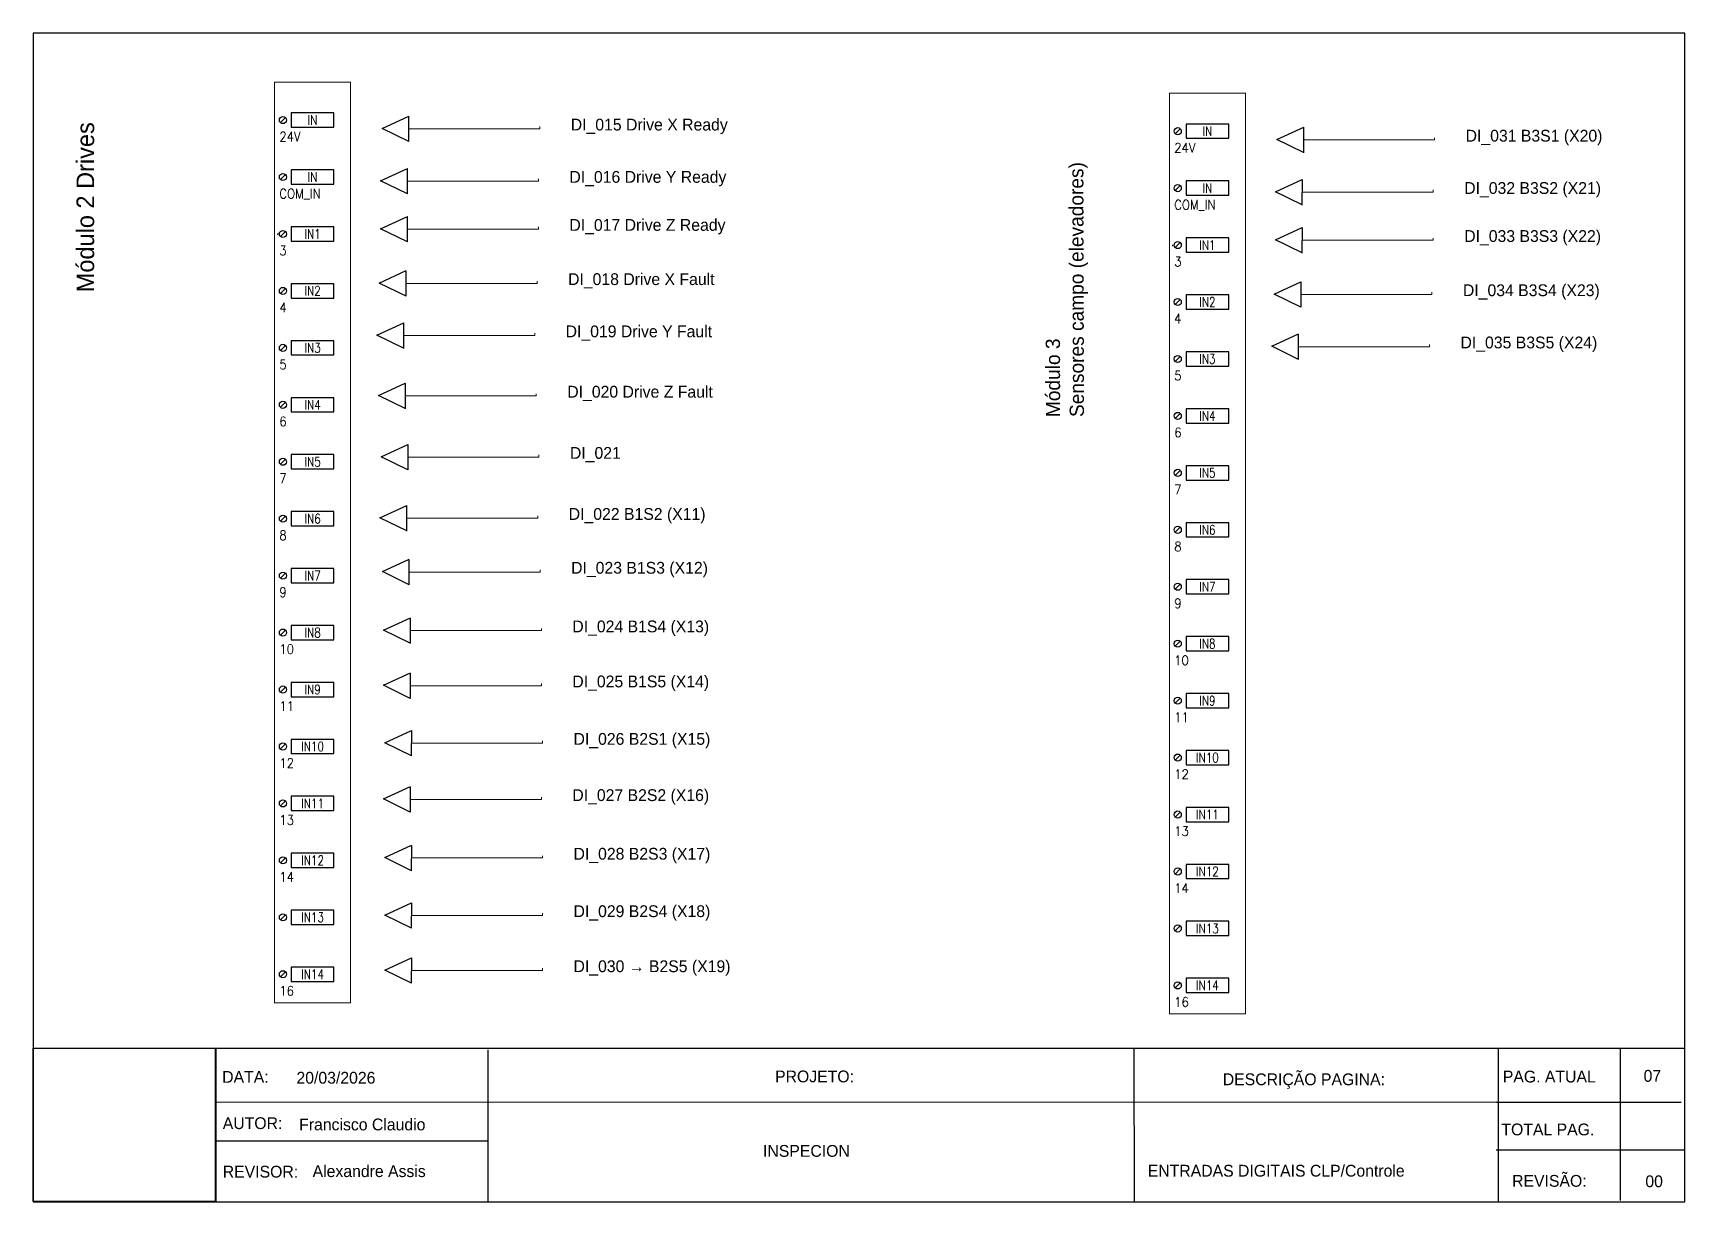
# Model space of a CAD drawing. Extents: x -891 to 6596, y -1 to 298.
# Drawn here: x 1783.8 to 2203.8, y 0.4 to 297.4 of the extents above; entities that cross this region are included whole.
import ezdxf
from ezdxf.enums import TextEntityAlignment as Align

# ---------------------------------------------------------------- set-up
doc = ezdxf.new("R2010")
doc.units = 0
doc.header["$MEASUREMENT"] = 0
doc.linetypes.add('DASHED', pattern=[0.75, 0.5, -0.25])
for name, color, linetype in [('RED_2.5mm^2', 1, 'Continuous'), ('SYMS', 7, 'Continuous'), ('TAGS', 51, 'Continuous'), ('TERMS', 4, 'Continuous')]:
    doc.layers.add(name, color=color, linetype=linetype)
doc.styles.add('WD', font='romans.shx')
picture_1 = doc.add_image_def('image1.png', size_in_pixel=(222, 187))

# ---------------------------------------------------------------- blocks, each defined once
blk = doc.blocks.new('PLCIO_BF5C')
at = {"layer": 'SYMS', "color": 242, "lineweight": 18, "true_color": 0xcd2027}
for p, q in [((0.5, 0.5), (-0.5, 0.5)), ((-0.5, 0.5), (-0.5, -11.625)), ((0.5, -11.625), (0.5, 0.5)), ((-0.5, -11.625), (0.5, -11.625))]:
    blk.add_line(p, q, dxfattribs=at)
at = {"layer": 'SYMS'}
for p, q in [((-0.357, 0.033), (-0.424, -0.033)), ((0.281, 0.094), (-0.281, 0.094)), ((-0.281, 0.094), (-0.281, -0.094)), ((0.281, -0.094), (0.281, 0.094)), ((-0.281, -0.094), (0.281, -0.094)), ((-0.357, -0.717), (-0.424, -0.783)), ((0.281, -0.656), (-0.281, -0.656)), ((-0.281, -0.656), (-0.281, -0.844)), ((-0.281, -0.844), (0.281, -0.844)), ((0.281, -0.844), (0.281, -0.656)), ((-0.357, -1.467), (-0.424, -1.533)), ((0.281, -1.406), (-0.281, -1.406)), ((-0.281, -1.406), (-0.281, -1.594)), ((0.281, -1.594), (0.281, -1.406)), ((-0.281, -1.594), (0.281, -1.594)), ((0.281, -2.156), (-0.281, -2.156)), ((-0.281, -2.156), (-0.281, -2.344)), ((0.281, -2.344), (0.281, -2.156)), ((-0.357, -2.217), (-0.424, -2.283)), ((-0.281, -2.344), (0.281, -2.344)), ((-0.357, -2.967), (-0.424, -3.033)), ((0.281, -2.906), (-0.281, -2.906)), ((-0.281, -2.906), (-0.281, -3.094)), ((0.281, -3.094), (0.281, -2.906)), ((-0.281, -3.094), (0.281, -3.094)), ((0.281, -3.656), (-0.281, -3.656)), ((-0.281, -3.656), (-0.281, -3.844)), ((0.281, -3.844), (0.281, -3.656)), ((-0.357, -3.717), (-0.424, -3.783)), ((-0.281, -3.844), (0.281, -3.844)), ((-0.357, -4.467), (-0.424, -4.533)), ((0.281, -4.406), (-0.281, -4.406)), ((-0.281, -4.406), (-0.281, -4.594)), ((0.281, -4.594), (0.281, -4.406)), ((-0.281, -4.594), (0.281, -4.594)), ((-0.357, -5.217), (-0.424, -5.283)), ((0.281, -5.156), (-0.281, -5.156)), ((-0.281, -5.156), (-0.281, -5.344)), ((0.281, -5.344), (0.281, -5.156)), ((-0.281, -5.344), (0.281, -5.344)), ((-0.357, -5.967), (-0.424, -6.033)), ((0.281, -5.906), (-0.281, -5.906)), ((-0.281, -5.906), (-0.281, -6.094)), ((-0.281, -6.094), (0.281, -6.094)), ((0.281, -6.094), (0.281, -5.906)), ((-0.357, -6.717), (-0.424, -6.783)), ((0.281, -6.656), (-0.281, -6.656)), ((-0.281, -6.656), (-0.281, -6.844)), ((0.281, -6.844), (0.281, -6.656)), ((-0.281, -6.844), (0.281, -6.844)), ((-0.357, -7.467), (-0.424, -7.533)), ((0.281, -7.406), (-0.281, -7.406)), ((-0.281, -7.406), (-0.281, -7.594)), ((-0.281, -7.594), (0.281, -7.594)), ((0.281, -7.594), (0.281, -7.406)), ((-0.357, -8.217), (-0.424, -8.283)), ((0.281, -8.156), (-0.281, -8.156)), ((-0.281, -8.156), (-0.281, -8.344)), ((0.281, -8.344), (0.281, -8.156)), ((-0.281, -8.344), (0.281, -8.344)), ((0.281, -8.906), (-0.281, -8.906)), ((-0.281, -8.906), (-0.281, -9.094)), ((0.281, -9.094), (0.281, -8.906)), ((-0.357, -8.967), (-0.424, -9.033)), ((-0.281, -9.094), (0.281, -9.094)), ((-0.357, -9.717), (-0.424, -9.783)), ((0.281, -9.656), (-0.281, -9.656)), ((-0.281, -9.656), (-0.281, -9.844)), ((0.281, -9.844), (0.281, -9.656)), ((-0.281, -9.844), (0.281, -9.844)), ((0.281, -10.406), (-0.281, -10.406)), ((-0.281, -10.406), (-0.281, -10.594)), ((0.281, -10.594), (0.281, -10.406)), ((-0.357, -10.467), (-0.424, -10.533)), ((-0.281, -10.594), (0.281, -10.594)), ((-0.357, -11.217), (-0.424, -11.283)), ((0.281, -11.156), (-0.281, -11.156)), ((-0.281, -11.156), (-0.281, -11.344)), ((0.281, -11.344), (0.281, -11.156)), ((-0.281, -11.344), (0.281, -11.344))]:
    blk.add_line(p, q, dxfattribs=at)
for centre in [(-0.391, 0), (-0.391, -0.75), (-0.391, -1.5), (-0.391, -2.25), (-0.391, -3), (-0.391, -3.75), (-0.391, -4.5), (-0.391, -5.25), (-0.391, -6), (-0.391, -6.75), (-0.391, -7.5), (-0.391, -8.25), (-0.391, -9), (-0.391, -9.75), (-0.391, -10.5), (-0.391, -11.25)]:
    blk.add_circle(centre, 0.0469, dxfattribs=at)
at = {"layer": 'SYMS', "style": 'WD', "flags": 1}
for tag, p in [('X4TERM01', (-0.438, 0)), ('X4TERM02', (-0.438, -0.75)), ('X4TERM03', (-0.438, -1.5)), ('X4TERM04', (-0.438, -2.25)), ('X4TERM05', (-0.438, -3)), ('X4TERM06', (-0.438, -3.75)), ('X4TERM07', (-0.438, -4.5)), ('X4TERM08', (-0.438, -5.25)), ('X4TERM09', (-0.438, -6)), ('X4TERM10', (-0.438, -6.75)), ('X4TERM11', (-0.438, -7.5)), ('X4TERM12', (-0.438, -8.25)), ('X4TERM13', (-0.438, -9)), ('X4TERM14', (-0.438, -9.75)), ('X4TERM15', (-0.438, -10.5)), ('X4TERM16', (-0.438, -11.25))]:
    blk.add_attdef(tag, p, '', height=0.01, dxfattribs=at)
at = {"layer": 'SYMS', "style": 'WD', "width": 0.8}
for tag, p in [('TAGA01', (0, 0)), ('TAGA02', (0, -0.75)), ('TAGA03', (0, -1.5)), ('TAGA04', (0, -2.25)), ('TAGA05', (0, -3)), ('TAGA06', (0, -3.75)), ('TAGA07', (0, -4.5)), ('TAGA08', (0, -5.25)), ('TAGA09', (0, -6)), ('TAGA10', (0, -6.75)), ('TAGA11', (0, -7.5)), ('TAGA12', (0, -8.25)), ('TAGA13', (0, -9)), ('TAGA14', (0, -9.75)), ('TAGA15', (0, -10.5)), ('TAGA16', (0, -11.25))]:
    blk.add_attdef(tag, text='', height=0.125, dxfattribs=at).set_placement(p, align=Align.MIDDLE_CENTER)
at = {"layer": 'SYMS', "style": 'WD', "width": 0.9}
for tag, p in [('DESCA01', (1.25, 0.031)), ('DESCB01', (1.25, -0.125)), ('DESCC01', (1.25, -0.281)), ('DESCD01', (1.25, -0.438)), ('DESCE01', (1.25, -0.594)), ('DESCA02', (1.25, -0.719)), ('DESCB02', (1.25, -0.875)), ('DESCC02', (1.25, -1.031)), ('DESCD02', (1.25, -1.188)), ('DESCE02', (1.25, -1.344)), ('DESCA03', (1.25, -1.469)), ('DESCB03', (1.25, -1.625)), ('DESCC03', (1.25, -1.781)), ('DESCD03', (1.25, -1.938)), ('DESCE03', (1.25, -2.094)), ('DESCA04', (1.25, -2.219)), ('DESCB04', (1.25, -2.375)), ('DESCC04', (1.25, -2.531)), ('DESCD04', (1.25, -2.688)), ('DESCE04', (1.25, -2.844)), ('DESCA05', (1.25, -2.969)), ('DESCB05', (1.25, -3.125)), ('DESCC05', (1.25, -3.281)), ('DESCD05', (1.25, -3.438)), ('DESCE05', (1.25, -3.594)), ('DESCA06', (1.25, -3.719)), ('DESCB06', (1.25, -3.875)), ('DESCC06', (1.25, -4.031)), ('DESCD06', (1.25, -4.188)), ('DESCE06', (1.25, -4.344)), ('DESCA07', (1.25, -4.469)), ('DESCB07', (1.25, -4.625)), ('DESCC07', (1.25, -4.781)), ('DESCD07', (1.25, -4.938)), ('DESCE07', (1.25, -5.094)), ('DESCA08', (1.25, -5.219)), ('DESCB08', (1.25, -5.375)), ('DESCC08', (1.25, -5.531)), ('DESCD08', (1.25, -5.688)), ('DESCE08', (1.25, -5.844)), ('DESCA09', (1.25, -5.969)), ('DESCB09', (1.25, -6.125)), ('DESCC09', (1.25, -6.281)), ('DESCD09', (1.25, -6.438)), ('DESCE09', (1.25, -6.594)), ('DESCA10', (1.25, -6.719)), ('DESCB10', (1.25, -6.875)), ('DESCC10', (1.25, -7.031)), ('DESCD10', (1.25, -7.188)), ('DESCE10', (1.25, -7.344)), ('DESCA11', (1.25, -7.469)), ('DESCB11', (1.25, -7.625)), ('DESCC11', (1.25, -7.781)), ('DESCD11', (1.25, -7.938)), ('DESCE11', (1.25, -8.094)), ('DESCA12', (1.25, -8.219)), ('DESCB12', (1.25, -8.375)), ('DESCC12', (1.25, -8.531)), ('DESCD12', (1.25, -8.688)), ('DESCE12', (1.25, -8.844)), ('DESCA13', (1.25, -8.969)), ('DESCB13', (1.25, -9.125)), ('DESCC13', (1.25, -9.281)), ('DESCD13', (1.25, -9.438)), ('DESCE13', (1.25, -9.594)), ('DESCA14', (1.25, -9.719)), ('DESCB14', (1.25, -9.875)), ('DESCC14', (1.25, -10.031)), ('DESCD14', (1.25, -10.188)), ('DESCE14', (1.25, -10.344)), ('DESCA15', (1.25, -10.469)), ('DESCB15', (1.25, -10.625)), ('DESCC15', (1.25, -10.781)), ('DESCD15', (1.25, -10.938)), ('DESCE15', (1.25, -11.094)), ('DESCA16', (1.25, -11.219)), ('DESCB16', (1.25, -11.375)), ('DESCC16', (1.25, -11.531)), ('DESCD16', (1.25, -11.688)), ('DESCE16', (1.25, -11.844))]:
    blk.add_attdef(tag, p, '', height=0.125, dxfattribs=at)
for tag, p in [('TERMDESC01', (-0.625, -0.062)), ('TERMDESC02', (-0.625, -0.812)), ('TERMDESC03', (-0.625, -1.562)), ('TERMDESC04', (-0.625, -2.312)), ('TERMDESC05', (-0.625, -3.062)), ('TERMDESC06', (-0.625, -3.812)), ('TERMDESC07', (-0.625, -4.562)), ('TERMDESC08', (-0.625, -5.312)), ('TERMDESC09', (-0.625, -6.062)), ('TERMDESC10', (-0.625, -6.812)), ('TERMDESC11', (-0.625, -7.562)), ('TERMDESC12', (-0.625, -8.312)), ('TERMDESC13', (-0.625, -9.062)), ('TERMDESC14', (-0.625, -9.812)), ('TERMDESC15', (-0.625, -10.562)), ('TERMDESC16', (-0.625, -11.312))]:
    blk.add_attdef(tag, text='', height=0.125, dxfattribs=at).set_placement(p, align=Align.TOP_RIGHT)
for tag, p in [('TERM01', (-0.438, -0.156)), ('TERM02', (-0.438, -0.906)), ('TERM03', (-0.438, -1.656)), ('TERM04', (-0.438, -2.406)), ('TERM05', (-0.438, -3.156)), ('TERM06', (-0.438, -3.906)), ('TERM07', (-0.438, -4.656)), ('TERM08', (-0.438, -5.406)), ('TERM09', (-0.438, -6.156)), ('TERM10', (-0.438, -6.906)), ('TERM11', (-0.438, -7.656)), ('TERM12', (-0.438, -8.406)), ('TERM13', (-0.438, -9.156)), ('TERM14', (-0.438, -9.906)), ('TERM15', (-0.438, -10.656)), ('TERM16', (-0.438, -11.406))]:
    blk.add_attdef(tag, text='', height=0.125, dxfattribs=at).set_placement(p, align=Align.TOP_LEFT)

msp = doc.modelspace()

# ---------------------------------------------------------------- linework, layer by layer
for p, q in [((2203.824, 297.423), (1783.824, 297.423)), ((1783.824, 297.423), (1783.824, 0.423)), ((2203.824, 0.423), (2203.824, 297.423)), ((1830.374, 0.543), (1830.373, 39.184)), ((1899.555, 0.355), (1899.546, 39.025)), ((2063.824, 0.423), (2063.811, 39.257)), ((2187.476, 0.756), (2187.452, 39.482)), ((1783.824, 0.423), (2203.824, 0.423))]:
    msp.add_line(p, q)
at = {"color": 146, "true_color": 0x105689}
for p, q in [((1872.533, 273.177), (1879.349, 276.321)), ((1879.333, 269.861), (1872.533, 273.177)), ((1879.357, 269.823), (1879.374, 276.297)), ((2100.059, 270.352), (2106.875, 273.496)), ((2106.884, 266.998), (2106.9, 273.472)), ((2106.859, 267.036), (2100.059, 270.352)), ((1872.181, 259.885), (1878.997, 263.03)), ((1879.005, 256.531), (1879.021, 263.005)), ((1878.981, 256.57), (1872.181, 259.885)), ((2099.707, 257.06), (2106.523, 260.204)), ((2106.507, 253.744), (2099.707, 257.06)), ((2106.531, 253.706), (2106.547, 260.18)), ((1872.181, 247.678), (1878.997, 250.822)), ((1879.005, 244.324), (1879.021, 250.798)), ((2099.707, 244.853), (2106.523, 247.997)), ((2106.531, 241.499), (2106.547, 247.973)), ((1878.981, 244.362), (1872.181, 247.678)), ((2106.507, 241.537), (2099.707, 244.853)), ((1871.849, 233.9), (1878.665, 237.044)), ((1878.674, 230.545), (1878.69, 237.02)), ((1878.649, 230.584), (1871.849, 233.9)), ((2099.375, 231.074), (2106.192, 234.219)), ((2106.175, 227.759), (2099.375, 231.074)), ((2106.2, 227.72), (2106.216, 234.195)), ((1871.227, 220.63), (1878.043, 223.774)), ((1878.051, 217.276), (1878.067, 223.75)), ((1878.027, 217.314), (1871.227, 220.63)), ((2098.753, 217.805), (2105.569, 220.949)), ((2105.577, 214.45), (2105.594, 220.925)), ((2105.553, 214.489), (2098.753, 217.805)), ((1871.642, 205.287), (1878.458, 208.431)), ((1878.466, 201.933), (1878.482, 208.407)), ((1878.442, 201.971), (1871.642, 205.287)), ((1872.319, 189.736), (1879.135, 192.88)), ((1879.119, 186.42), (1872.319, 189.736)), ((1879.143, 186.382), (1879.16, 192.856)), ((1872.015, 174.226), (1878.831, 177.371)), ((1878.839, 170.872), (1878.855, 177.347)), ((1878.815, 170.911), (1872.015, 174.226)), ((1872.623, 160.542), (1879.44, 163.686)), ((1879.423, 157.226), (1872.623, 160.542)), ((1879.448, 157.188), (1879.464, 163.662)), ((1872.928, 145.641), (1879.744, 148.785)), ((1879.752, 142.287), (1879.768, 148.761)), ((1879.728, 142.325), (1872.928, 145.641)), ((1872.928, 131.652), (1879.744, 134.796)), ((1879.752, 128.298), (1879.768, 134.772)), ((1879.728, 128.336), (1872.928, 131.652)), ((1873.232, 117.055), (1880.048, 120.199)), ((1880.056, 113.701), (1880.073, 120.175)), ((1880.032, 113.739), (1873.232, 117.055)), ((1872.928, 102.762), (1879.744, 105.907)), ((1879.752, 99.408), (1879.768, 105.882)), ((1879.728, 99.447), (1872.928, 102.762)), ((1873.232, 87.861), (1880.048, 91.006)), ((1880.056, 84.507), (1880.073, 90.981)), ((1880.032, 84.545), (1873.232, 87.861)), ((1873.232, 73.264), (1880.048, 76.409)), ((1880.056, 69.91), (1880.073, 76.384)), ((1880.032, 69.949), (1873.232, 73.264)), ((1873.232, 59.276), (1880.048, 62.42)), ((1880.032, 55.96), (1873.232, 59.276)), ((1880.056, 55.921), (1880.073, 62.396))]:
    msp.add_line(p, q, dxfattribs=at)
at = {"linetype": 'Continuous'}
for p, q in [((1783.984, 39.438), (2203.822, 39.44)), ((2156.287, 39.443), (2156.292, 0.368)), ((2155.992, 25.683), (1830.176, 25.646)), ((2155.934, 25.708), (2202.852, 25.708)), ((1830.271, 15.909), (1899.551, 15.923)), ((2155.844, 13.625), (2203.664, 13.625))]:
    msp.add_line(p, q, dxfattribs=at)
at = {"layer": 'RED_2.5mm^2', "color": 146, "lineweight": 18, "true_color": 0x105689}
for p, q in [((1879.36, 273.099), (1879.36, 272.918)), ((1879.421, 273.086), (1912.657, 273.086)), ((1912.657, 273.086), (1912.657, 273.659)), ((2106.887, 270.274), (2106.886, 270.092)), ((2106.947, 270.261), (2140.183, 270.261)), ((2140.183, 270.261), (2140.183, 270.834)), ((1879.008, 259.807), (1879.008, 259.626)), ((1879.069, 259.795), (1912.305, 259.795)), ((1912.305, 259.795), (1912.305, 260.367)), ((2106.534, 256.982), (2106.534, 256.801)), ((2106.595, 256.969), (2139.831, 256.969)), ((2139.831, 256.969), (2139.831, 257.542)), ((1912.305, 247.587), (1912.305, 248.16)), ((1845.982, 246.113), (1845.982, 246.363)), ((1845.982, 246.363), (1846.432, 246.363)), ((1879.008, 247.6), (1879.008, 247.419)), ((1879.069, 247.587), (1912.305, 247.587)), ((2106.534, 244.775), (2106.534, 244.594)), ((2106.595, 244.762), (2139.831, 244.762)), ((2139.831, 244.762), (2139.831, 245.335)), ((2073.508, 243.287), (2073.508, 243.538)), ((2073.508, 243.538), (2073.958, 243.538)), ((1878.677, 233.821), (1878.676, 233.64)), ((1878.737, 233.809), (1911.973, 233.809)), ((1911.973, 233.809), (1911.973, 234.382)), ((2139.499, 230.984), (2139.499, 231.556)), ((2106.203, 230.996), (2106.202, 230.815)), ((2106.264, 230.984), (2139.499, 230.984)), ((1878.054, 220.552), (1878.054, 220.37)), ((1878.115, 220.539), (1911.351, 220.539)), ((1911.351, 220.539), (1911.351, 221.112)), ((2105.58, 217.726), (2105.58, 217.545)), ((2105.641, 217.714), (2138.877, 217.714)), ((2138.877, 217.714), (2138.877, 218.287)), ((1878.469, 205.208), (1878.469, 205.027)), ((1878.53, 205.196), (1911.766, 205.196)), ((1911.766, 205.196), (1911.766, 205.769)), ((1879.146, 189.657), (1879.146, 189.476)), ((1879.207, 189.645), (1912.443, 189.645)), ((1912.443, 189.645), (1912.443, 190.218)), ((1878.842, 174.148), (1878.842, 173.967)), ((1878.903, 174.136), (1912.139, 174.136)), ((1912.139, 174.136), (1912.139, 174.708)), ((1879.451, 160.464), (1879.45, 160.282)), ((1879.512, 160.451), (1912.747, 160.451)), ((1912.747, 160.451), (1912.747, 161.024)), ((1879.755, 145.563), (1879.754, 145.381)), ((1879.816, 145.55), (1913.051, 145.55)), ((1913.051, 145.55), (1913.051, 146.123)), ((1879.755, 131.574), (1879.754, 131.393)), ((1879.816, 131.561), (1913.051, 131.561)), ((1913.051, 131.561), (1913.051, 132.134)), ((1880.059, 116.977), (1880.059, 116.796)), ((1880.12, 116.964), (1913.356, 116.964)), ((1913.356, 116.964), (1913.356, 117.537)), ((1879.755, 102.684), (1879.754, 102.503)), ((1879.816, 102.672), (1913.051, 102.672)), ((1913.051, 102.672), (1913.051, 103.244)), ((1913.356, 87.771), (1913.356, 88.343)), ((1880.059, 87.783), (1880.059, 87.602)), ((1880.12, 87.771), (1913.356, 87.771)), ((1880.059, 73.186), (1880.059, 73.005)), ((1880.12, 73.174), (1913.356, 73.174)), ((1913.356, 73.174), (1913.356, 73.746)), ((1880.059, 59.197), (1880.059, 59.016)), ((1880.12, 59.185), (1913.356, 59.185)), ((1913.356, 59.185), (1913.356, 59.758))]:
    msp.add_line(p, q, dxfattribs=at)

# ---------------------------------------------------------------- block references
at = {"layer": 'SYMS', "color": 242, "lineweight": 18, "true_color": 0xcd2027}
ref = msp.add_blockref('PLCIO_BF5C', (1854.875, 275.308), dxfattribs=dict(at, xscale=19.29710263002374, yscale=19.29710263002374, zscale=19.29710263002374))
ref.add_attrib('TERM01', '24V', dxfattribs={"layer": 'TERMS', "height": 2.4121, "style": 'WD', "width": 0.9}).set_placement((1846.432, 272.293), align=Align.TOP_LEFT)
ref.add_attrib('TAGA01', 'IN', dxfattribs={"layer": 'TAGS', "height": 2.4121, "style": 'WD', "width": 0.8}).set_placement((1854.875, 275.308), align=Align.MIDDLE_CENTER)
ref.add_attrib('TERM02', 'COM_IN', dxfattribs={"layer": 'TERMS', "height": 2.4121, "style": 'WD', "width": 0.9}).set_placement((1846.432, 257.82), align=Align.TOP_LEFT)
ref.add_attrib('TAGA02', 'IN', dxfattribs={"layer": 'TAGS', "height": 2.4121, "style": 'WD', "width": 0.8}).set_placement((1854.875, 260.836), align=Align.MIDDLE_CENTER)
ref.add_attrib('TERM03', '3', dxfattribs={"layer": 'TERMS', "height": 2.412, "style": 'WD', "width": 0.9}).set_placement((1846.432, 243.348), align=Align.TOP_LEFT)
ref.add_attrib('TAGA03', 'IN1', dxfattribs={"layer": 'TAGS', "height": 2.4121, "style": 'WD', "width": 0.8}).set_placement((1854.875, 246.363), align=Align.MIDDLE_CENTER)
ref.add_attrib('TERM04', '4', dxfattribs={"layer": 'TERMS', "height": 2.412, "style": 'WD', "width": 0.9}).set_placement((1846.432, 228.875), align=Align.TOP_LEFT)
ref.add_attrib('TAGA04', 'IN2', dxfattribs={"layer": 'TAGS', "height": 2.4121, "style": 'WD', "width": 0.8}).set_placement((1854.875, 231.89), align=Align.MIDDLE_CENTER)
ref.add_attrib('TERM05', '5', dxfattribs={"layer": 'TERMS', "height": 2.412, "style": 'WD', "width": 0.9}).set_placement((1846.432, 214.402), align=Align.TOP_LEFT)
ref.add_attrib('TAGA05', 'IN3', dxfattribs={"layer": 'TAGS', "height": 2.4121, "style": 'WD', "width": 0.8}).set_placement((1854.875, 217.417), align=Align.MIDDLE_CENTER)
ref.add_attrib('TERM06', '6', dxfattribs={"layer": 'TERMS', "height": 2.412, "style": 'WD', "width": 0.9}).set_placement((1846.432, 199.929), align=Align.TOP_LEFT)
ref.add_attrib('TAGA06', 'IN4', dxfattribs={"layer": 'TAGS', "height": 2.4121, "style": 'WD', "width": 0.8}).set_placement((1854.875, 202.944), align=Align.MIDDLE_CENTER)
ref.add_attrib('TERM07', '7', dxfattribs={"layer": 'TERMS', "height": 2.412, "style": 'WD', "width": 0.9}).set_placement((1846.432, 185.456), align=Align.TOP_LEFT)
ref.add_attrib('TAGA07', 'IN5', dxfattribs={"layer": 'TAGS', "height": 2.4121, "style": 'WD', "width": 0.8}).set_placement((1854.875, 188.471), align=Align.MIDDLE_CENTER)
ref.add_attrib('TERM08', '8', dxfattribs={"layer": 'TERMS', "height": 2.412, "style": 'WD', "width": 0.9}).set_placement((1846.432, 170.983), align=Align.TOP_LEFT)
ref.add_attrib('TAGA08', 'IN6', dxfattribs={"layer": 'TAGS', "height": 2.4121, "style": 'WD', "width": 0.8}).set_placement((1854.875, 173.999), align=Align.MIDDLE_CENTER)
ref.add_attrib('TERM09', '9', dxfattribs={"layer": 'TERMS', "height": 2.412, "style": 'WD', "width": 0.9}).set_placement((1846.432, 156.511), align=Align.TOP_LEFT)
ref.add_attrib('TAGA09', 'IN7', dxfattribs={"layer": 'TAGS', "height": 2.4121, "style": 'WD', "width": 0.8}).set_placement((1854.875, 159.526), align=Align.MIDDLE_CENTER)
ref.add_attrib('TERM10', '10', dxfattribs={"layer": 'TERMS', "height": 2.4121, "style": 'WD', "width": 0.9}).set_placement((1846.432, 142.038), align=Align.TOP_LEFT)
ref.add_attrib('TAGA10', 'IN8', dxfattribs={"layer": 'TAGS', "height": 2.4121, "style": 'WD', "width": 0.8}).set_placement((1854.875, 145.053), align=Align.MIDDLE_CENTER)
ref.add_attrib('TERM11', '11', dxfattribs={"layer": 'TERMS', "height": 2.4121, "style": 'WD', "width": 0.9}).set_placement((1846.432, 127.565), align=Align.TOP_LEFT)
ref.add_attrib('TAGA11', 'IN9', dxfattribs={"layer": 'TAGS', "height": 2.4121, "style": 'WD', "width": 0.8}).set_placement((1854.875, 130.58), align=Align.MIDDLE_CENTER)
ref.add_attrib('TERM12', '12', dxfattribs={"layer": 'TERMS', "height": 2.4121, "style": 'WD', "width": 0.9}).set_placement((1846.432, 113.092), align=Align.TOP_LEFT)
ref.add_attrib('TAGA12', 'IN10', dxfattribs={"layer": 'TAGS', "height": 2.4121, "style": 'WD', "width": 0.8}).set_placement((1854.875, 116.107), align=Align.MIDDLE_CENTER)
ref.add_attrib('TERM13', '13', dxfattribs={"layer": 'TERMS', "height": 2.4121, "style": 'WD', "width": 0.9}).set_placement((1846.432, 98.619), align=Align.TOP_LEFT)
ref.add_attrib('TAGA13', 'IN11', dxfattribs={"layer": 'TAGS', "height": 2.4121, "style": 'WD', "width": 0.8}).set_placement((1854.875, 101.634), align=Align.MIDDLE_CENTER)
ref.add_attrib('TERM14', '14', dxfattribs={"layer": 'TERMS', "height": 2.4121, "style": 'WD', "width": 0.9}).set_placement((1846.432, 84.146), align=Align.TOP_LEFT)
ref.add_attrib('TAGA14', 'IN12', dxfattribs={"layer": 'TAGS', "height": 2.4121, "style": 'WD', "width": 0.8}).set_placement((1854.875, 87.162), align=Align.MIDDLE_CENTER)
ref.add_attrib('TAGA15', 'IN13', dxfattribs={"layer": 'TAGS', "height": 2.4121, "style": 'WD', "width": 0.8}).set_placement((1854.875, 72.689), align=Align.MIDDLE_CENTER)
ref.add_attrib('TERM16', '16', dxfattribs={"layer": 'TERMS', "height": 2.4121, "style": 'WD', "width": 0.9}).set_placement((1846.432, 55.201), align=Align.TOP_LEFT)
ref.add_attrib('TAGA16', 'IN14', dxfattribs={"layer": 'TAGS', "height": 2.4121, "style": 'WD', "width": 0.8}).set_placement((1854.875, 58.216), align=Align.MIDDLE_CENTER)
ref = msp.add_blockref('PLCIO_BF5C', (2082.401, 272.483), dxfattribs=dict(at, xscale=19.29710263002374, yscale=19.29710263002374, zscale=19.29710263002374))
ref.add_attrib('TERM01', '24V', dxfattribs={"layer": 'TERMS', "height": 2.4121, "style": 'WD', "width": 0.9}).set_placement((2073.958, 269.468), align=Align.TOP_LEFT)
ref.add_attrib('TAGA01', 'IN', dxfattribs={"layer": 'TAGS', "height": 2.4121, "style": 'WD', "width": 0.8}).set_placement((2082.401, 272.483), align=Align.MIDDLE_CENTER)
ref.add_attrib('TERM02', 'COM_IN', dxfattribs={"layer": 'TERMS', "height": 2.4121, "style": 'WD', "width": 0.9}).set_placement((2073.958, 254.995), align=Align.TOP_LEFT)
ref.add_attrib('TAGA02', 'IN', dxfattribs={"layer": 'TAGS', "height": 2.4121, "style": 'WD', "width": 0.8}).set_placement((2082.401, 258.01), align=Align.MIDDLE_CENTER)
ref.add_attrib('TERM03', '3', dxfattribs={"layer": 'TERMS', "height": 2.412, "style": 'WD', "width": 0.9}).set_placement((2073.958, 240.522), align=Align.TOP_LEFT)
ref.add_attrib('TAGA03', 'IN1', dxfattribs={"layer": 'TAGS', "height": 2.4121, "style": 'WD', "width": 0.8}).set_placement((2082.401, 243.538), align=Align.MIDDLE_CENTER)
ref.add_attrib('TERM04', '4', dxfattribs={"layer": 'TERMS', "height": 2.412, "style": 'WD', "width": 0.9}).set_placement((2073.958, 226.05), align=Align.TOP_LEFT)
ref.add_attrib('TAGA04', 'IN2', dxfattribs={"layer": 'TAGS', "height": 2.4121, "style": 'WD', "width": 0.8}).set_placement((2082.401, 229.065), align=Align.MIDDLE_CENTER)
ref.add_attrib('TERM05', '5', dxfattribs={"layer": 'TERMS', "height": 2.412, "style": 'WD', "width": 0.9}).set_placement((2073.958, 211.577), align=Align.TOP_LEFT)
ref.add_attrib('TAGA05', 'IN3', dxfattribs={"layer": 'TAGS', "height": 2.4121, "style": 'WD', "width": 0.8}).set_placement((2082.401, 214.592), align=Align.MIDDLE_CENTER)
ref.add_attrib('TERM06', '6', dxfattribs={"layer": 'TERMS', "height": 2.412, "style": 'WD', "width": 0.9}).set_placement((2073.958, 197.104), align=Align.TOP_LEFT)
ref.add_attrib('TAGA06', 'IN4', dxfattribs={"layer": 'TAGS', "height": 2.4121, "style": 'WD', "width": 0.8}).set_placement((2082.401, 200.119), align=Align.MIDDLE_CENTER)
ref.add_attrib('TERM07', '7', dxfattribs={"layer": 'TERMS', "height": 2.412, "style": 'WD', "width": 0.9}).set_placement((2073.958, 182.631), align=Align.TOP_LEFT)
ref.add_attrib('TAGA07', 'IN5', dxfattribs={"layer": 'TAGS', "height": 2.4121, "style": 'WD', "width": 0.8}).set_placement((2082.401, 185.646), align=Align.MIDDLE_CENTER)
ref.add_attrib('TERM08', '8', dxfattribs={"layer": 'TERMS', "height": 2.412, "style": 'WD', "width": 0.9}).set_placement((2073.958, 168.158), align=Align.TOP_LEFT)
ref.add_attrib('TAGA08', 'IN6', dxfattribs={"layer": 'TAGS', "height": 2.4121, "style": 'WD', "width": 0.8}).set_placement((2082.401, 171.173), align=Align.MIDDLE_CENTER)
ref.add_attrib('TERM09', '9', dxfattribs={"layer": 'TERMS', "height": 2.412, "style": 'WD', "width": 0.9}).set_placement((2073.958, 153.685), align=Align.TOP_LEFT)
ref.add_attrib('TAGA09', 'IN7', dxfattribs={"layer": 'TAGS', "height": 2.4121, "style": 'WD', "width": 0.8}).set_placement((2082.401, 156.701), align=Align.MIDDLE_CENTER)
ref.add_attrib('TERM10', '10', dxfattribs={"layer": 'TERMS', "height": 2.4121, "style": 'WD', "width": 0.9}).set_placement((2073.958, 139.213), align=Align.TOP_LEFT)
ref.add_attrib('TAGA10', 'IN8', dxfattribs={"layer": 'TAGS', "height": 2.4121, "style": 'WD', "width": 0.8}).set_placement((2082.401, 142.228), align=Align.MIDDLE_CENTER)
ref.add_attrib('TERM11', '11', dxfattribs={"layer": 'TERMS', "height": 2.4121, "style": 'WD', "width": 0.9}).set_placement((2073.958, 124.74), align=Align.TOP_LEFT)
ref.add_attrib('TAGA11', 'IN9', dxfattribs={"layer": 'TAGS', "height": 2.4121, "style": 'WD', "width": 0.8}).set_placement((2082.401, 127.755), align=Align.MIDDLE_CENTER)
ref.add_attrib('TERM12', '12', dxfattribs={"layer": 'TERMS', "height": 2.4121, "style": 'WD', "width": 0.9}).set_placement((2073.958, 110.267), align=Align.TOP_LEFT)
ref.add_attrib('TAGA12', 'IN10', dxfattribs={"layer": 'TAGS', "height": 2.4121, "style": 'WD', "width": 0.8}).set_placement((2082.401, 113.282), align=Align.MIDDLE_CENTER)
ref.add_attrib('TERM13', '13', dxfattribs={"layer": 'TERMS', "height": 2.4121, "style": 'WD', "width": 0.9}).set_placement((2073.958, 95.794), align=Align.TOP_LEFT)
ref.add_attrib('TAGA13', 'IN11', dxfattribs={"layer": 'TAGS', "height": 2.4121, "style": 'WD', "width": 0.8}).set_placement((2082.401, 98.809), align=Align.MIDDLE_CENTER)
ref.add_attrib('TERM14', '14', dxfattribs={"layer": 'TERMS', "height": 2.4121, "style": 'WD', "width": 0.9}).set_placement((2073.958, 81.321), align=Align.TOP_LEFT)
ref.add_attrib('TAGA14', 'IN12', dxfattribs={"layer": 'TAGS', "height": 2.4121, "style": 'WD', "width": 0.8}).set_placement((2082.401, 84.336), align=Align.MIDDLE_CENTER)
ref.add_attrib('TAGA15', 'IN13', dxfattribs={"layer": 'TAGS', "height": 2.4121, "style": 'WD', "width": 0.8}).set_placement((2082.401, 69.864), align=Align.MIDDLE_CENTER)
ref.add_attrib('TERM16', '16', dxfattribs={"layer": 'TERMS', "height": 2.4121, "style": 'WD', "width": 0.9}).set_placement((2073.958, 52.376), align=Align.TOP_LEFT)
ref.add_attrib('TAGA16', 'IN14', dxfattribs={"layer": 'TAGS', "height": 2.4121, "style": 'WD', "width": 0.8}).set_placement((2082.401, 55.391), align=Align.MIDDLE_CENTER)

# ---------------------------------------------------------------- texts
for s, p in [('DI_015 Drive X Ready', (1920.525, 272.658)), ('DI_031 B3S1 (X20)', (2148.051, 269.833)), ('DI_016 Drive Y Ready', (1920.172, 259.367)), ('DI_032 B3S2 (X21)', (2147.698, 256.541)), ('DI_017 Drive Z Ready', (1920.172, 247.159)), ('DI_033 B3S3 (X22)', (2147.698, 244.334)), ('DI_018 Drive X Fault', (1919.841, 233.381)), ('DI_034 B3S4 (X23)', (2147.367, 230.556)), ('DI_019 Drive Y Fault', (1919.218, 220.111)), ('DI_035 B3S5 (X24)', (2146.744, 217.286)), ('DI_020 Drive Z Fault', (1919.633, 204.768)), ('DI_021  ', (1920.311, 189.217)), ('DI_022 B1S2 (X11)', (1920.006, 173.708)), ('DI_023 B1S3 (X12)', (1920.615, 160.023)), ('DI_024 B1S4 (X13)', (1920.919, 145.122)), ('DI_025 B1S5 (X14)', (1920.919, 131.133)), ('DI_026 B2S1 (X15)', (1921.223, 116.536)), ('DI_027 B2S2 (X16)', (1920.919, 102.244)), ('DI_028 B2S3 (X17)', (1921.223, 87.343)), ('DI_029 B2S4 (X18)', (1921.223, 72.746)), ('DI_030 → B2S5 (X19)', (1921.223, 58.757)), ('DATA:', (1831.895, 30.635)), ('PROJETO:', (1972.472, 30.752)), ('DESCRIÇÃO PAGINA:', (2086.309, 30.023)), ('PAG. ATUAL', (2157.514, 30.718)), ('07', (2193.304, 30.9)), ('20/03/2026', (1850.776, 30.42)), ('AUTOR:', (1832.042, 18.877)), ('Francisco Claudio', (1851.461, 18.548)), ('TOTAL PAG.', (2157.151, 17.283)), ('INSPECION', (1969.411, 11.826)), ('REVISOR:', (1832.042, 6.549)), ('Alexandre Assis', (1854.888, 6.677)), ('ENTRADAS DIGITAIS CLP/Controle', (2067.23, 6.788)), ('REVISÃO:', (2159.876, 4.211)), ('00', (2193.756, 4.107))]:
    msp.add_text(s, height=3).set_placement(p)
at = {"layer": 'SYMS', "color": 85, "linetype": 'DASHED', "lineweight": 18, "true_color": 0x58ba48, "attachment_point": 1}
for s, insert, char_height, width, rotation in [('{\\C7;Módulo 2 Drives}', (1794.856, 231.543), 4.47292, 81.38755, 90), ('{\\C7;Módulo 3^JSensores campo (elevadores)}', (2041.33, 199.816), 3.63203, 97.24759, 90.14225)]:
    msp.add_mtext(s, dxfattribs=dict(at, insert=insert, char_height=char_height, width=width, rotation=rotation))

# ---------------------------------------------------------------- pictures from other files: only their frames are drawn
at = {"linetype": 'Continuous'}
image = msp.add_image(picture_1, insert=(1783.799, 0.478), size_in_units=(46.298, 38.999), dxfattribs=at)
image.dxf.flags = 7

doc.saveas('drawing.dxf')
